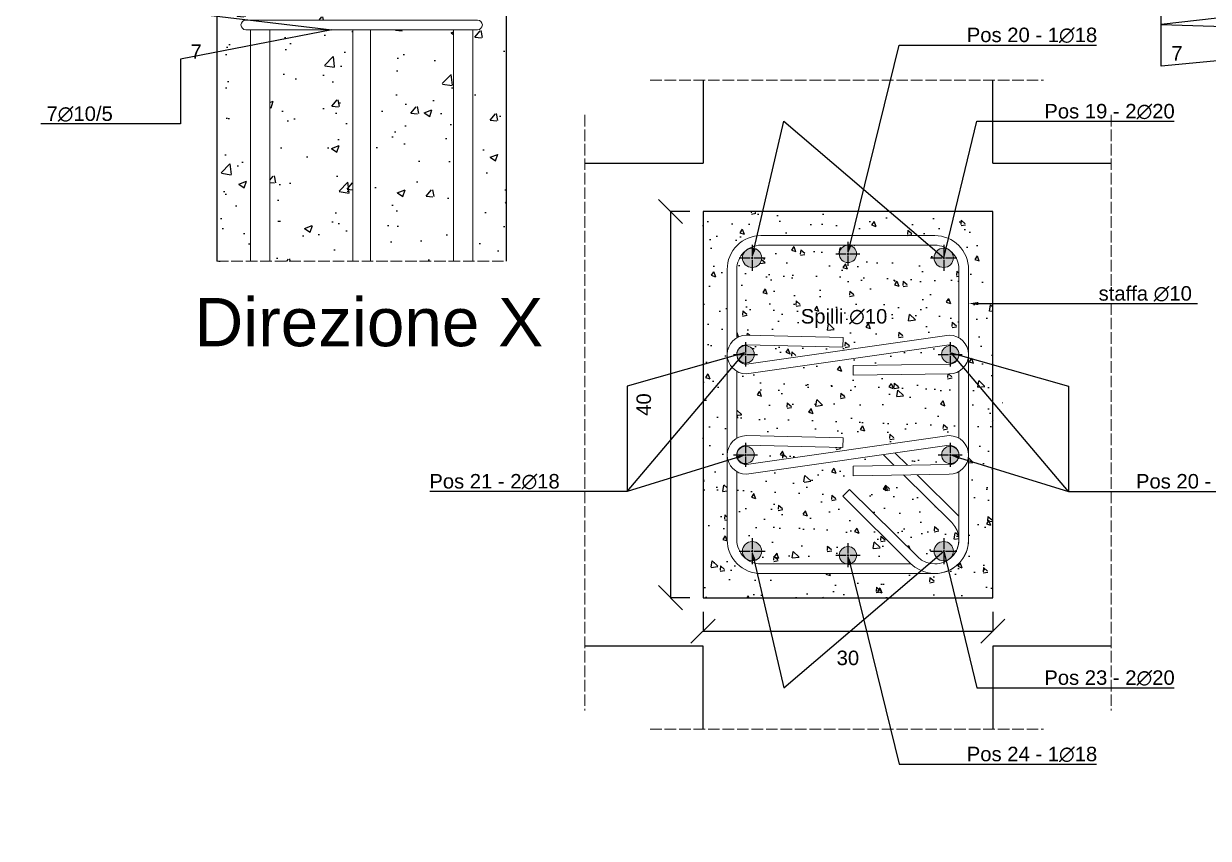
# Model space of a CAD drawing. Header units: millimetres. Extents: x -455371 to 117772, y -78417 to 116564.
# Drawn here: x -326910 to -325683, y 115110 to 115953 of the extents above; entities that cross this region are included whole.
import ezdxf
from ezdxf import colors
from ezdxf.entities.mleader import LeaderData, LeaderLine
from ezdxf.math import Vec2, Vec3

# ---------------------------------------------------------------- set-up
doc = ezdxf.new("R2010")
doc.units = ezdxf.units.MM
doc.linetypes.add('ACAD_ISO02W100', pattern=[15, 12, -3])
doc.linetypes.add('CENTER2', pattern=[28.575, 19.05, -3.175, 3.175, -3.175])
doc.layers.get('0').update_dxf_attribs({"color": 255})
for name, color, linetype, lineweight in [('armature', 5, 'Continuous', 18), ('Cls', 7, 'Continuous', 25), ('quote', 5, 'Continuous', 15), ('RETINO ARMATURE', 253, 'Continuous', 15), ('Scritte', 7, 'Continuous', 15), ('staffe', 10, 'Continuous', 15), ('tratteggio 1 a 50', 230, 'ACAD_ISO02W100', 15)]:
    doc.layers.add(name, color=color, linetype=linetype, lineweight=lineweight)
doc.layers.add('RETINI', color=253, linetype='Continuous')
doc.styles.get("Standard").update_dxf_attribs({"font": 'arial.ttf'})
doc.dimstyles.new('scala 1 a 10', dxfattribs={"dimtxt": 15, "dimasz": 25, "dimexe": 0.183, "dimexo": 0.1, "dimgap": 20, "dimtad": 2, "dimdec": 0, "dimlfac": 0.1, "dimzin": 0, "dimdsep": 46, "dimtxsty": 'Standard', "dimblk": 'OBLIQUE', "dimcen": -25, "dimadec": 0, "dimazin": 0, "dimtfac": 1, "dimtdec": 0, "dimtofl": 0, "dimtmove": 0, "dimatfit": 3, "dimfxl": 20, "dimfxlon": 1, "dimtolj": 1, "dimtzin": 0, "dimarcsym": 0})
pattern_1 = [(320, (-391282.172, -225498.62), (-4.622335, -52.833554), [5.5245, -60.7695]), (265, (-391282.17, -225498.62), (55.406485, 10.220592), [4.4196, -48.615769]), (10.451445, (-391282.56, -225503.02), (50.784148, -42.612962), [4.6951026, -51.646171]), (316.1842, (-391267.44, -225498.62), (-12.192275, -78.612922), [8.28675, -91.15425]), (6.635558, (-391268.46, -225505.17), (71.753576, -68.847199), [7.042657, -77.469326]), (261.18415, (-391267.44, -225498.62), (71.753576, -68.847199), [6.62939, -72.923322]), (291, (-391271.123, -225505.986), (-29.6569075, -43.9681735), [5.5245, -60.7695]), (236, (-391271.123, -225505.986), (53.41451, -17.922588), [4.4196, -48.6156]), (341.451445, (-391273.595, -225509.65), (23.757603, -61.8907616), [4.6951026, -51.646082]), (307.5, (-391282.172, -225498.62), (24.5209613, -0.8956949), [0, -48.02632, 0, -49.3522, 0, -48.79975]), (277.5, (-391282.172, -225498.62), (29.0523667, -19.3777021), [0, -28.13812, 0, -46.92142, 0, -18.59915]), (237.5, (-391282.172, -225482.194), (-1.6613358, -39.3212726), [0, -18.415, 0, -57.4548, 0, -76.2381]), (227.5, (-391282.172, -225474.828), (7.3736824, -42.9574626), [0, -23.9395, 0, -38.15588, 0, -54.1401])]

# ---------------------------------------------------------------- blocks, each defined once
blk = doc.blocks.new('*U1375')
at = {"layer": 'staffe'}
blk.add_lwpolyline([(-120, 5), (120, 5, -1), (120, -5), (-120, -5, -1)], format="xyb", close=True, dxfattribs=at)
blk = doc.blocks.new('*U1376')
at = {"layer": 'armature', "color": 0, "linetype": 'ByBlock', "lineweight": -2, "transparency": 16777216}
for p in [(0, 300), (0, 250), (0, 200), (0, 150), (0, 100), (0, 50), (0, 0)]:
    blk.add_blockref('*U1375', p, dxfattribs=at)
blk = doc.blocks.new('*U1379')
at = {"layer": 'Cls', "color": 0, "linetype": 'CENTER2', "transparency": 16777216}
for p, q in [((0, 2), (0, 13.5)), ((-13.5, 0), (-2, 0)), ((2, 0), (13.5, 0)), ((0, -13.5), (0, -2))]:
    blk.add_line(p, q, dxfattribs=at)
at = {"layer": 'Cls', "color": 0, "linetype": 'Continuous', "transparency": 16777216}
for p, q in [((-1, 0), (1, 0)), ((0, -1), (0, 1))]:
    blk.add_line(p, q, dxfattribs=at)
blk = doc.blocks.new('*U1380')
at = {"layer": 'Cls', "color": 0, "linetype": 'CENTER2', "transparency": 16777216}
for p, q in [((0, 1.8), (0, 12.5)), ((-12.5, 0), (-1.8, 0)), ((1.8, 0), (12.5, 0)), ((0, -12.5), (0, -1.8))]:
    blk.add_line(p, q, dxfattribs=at)
at = {"layer": 'Cls', "color": 0, "linetype": 'Continuous', "transparency": 16777216}
for p, q in [((-0.9, 0), (0.9, 0)), ((0, -0.9), (0, 0.9))]:
    blk.add_line(p, q, dxfattribs=at)
blk = doc.blocks.new('*U1411')
at = {"layer": 'Cls', "color": 0, "linetype": 'CENTER2', "transparency": 16777216}
for p, q in [((0, 2), (0, 13.5)), ((-13.5, 0), (-2, 0)), ((2, 0), (13.5, 0)), ((0, -13.5), (0, -2))]:
    blk.add_line(p, q, dxfattribs=at)
at = {"layer": 'Cls', "color": 0, "linetype": 'Continuous', "transparency": 16777216}
for p, q in [((-1, 0), (1, 0)), ((0, -1), (0, 1))]:
    blk.add_line(p, q, dxfattribs=at)
blk = doc.blocks.new('*U1412')
at = {"layer": 'Cls', "color": 0, "linetype": 'CENTER2', "transparency": 16777216}
for p, q in [((0, 1.8), (0, 12.5)), ((-12.5, 0), (-1.8, 0)), ((1.8, 0), (12.5, 0)), ((0, -12.5), (0, -1.8))]:
    blk.add_line(p, q, dxfattribs=at)
at = {"layer": 'Cls', "color": 0, "linetype": 'Continuous', "transparency": 16777216}
for p, q in [((-0.9, 0), (0.9, 0)), ((0, -0.9), (0, 0.9))]:
    blk.add_line(p, q, dxfattribs=at)
blk = doc.blocks.new('*U1413')
at = {"layer": 'Cls', "color": 0, "linetype": 'CENTER2', "transparency": 16777216}
for p, q in [((0, 1.8), (0, 12.5)), ((-12.5, 0), (-1.8, 0)), ((1.8, 0), (12.5, 0)), ((0, -12.5), (0, -1.8))]:
    blk.add_line(p, q, dxfattribs=at)
at = {"layer": 'Cls', "color": 0, "linetype": 'Continuous', "transparency": 16777216}
for p, q in [((-0.9, 0), (0.9, 0)), ((0, -0.9), (0, 0.9))]:
    blk.add_line(p, q, dxfattribs=at)
blk = doc.blocks.new('*U1414')
at = {"layer": 'Cls', "color": 0, "linetype": 'CENTER2', "transparency": 16777216}
for p, q in [((0, 2), (0, 13.5)), ((-13.5, 0), (-2, 0)), ((2, 0), (13.5, 0)), ((0, -13.5), (0, -2))]:
    blk.add_line(p, q, dxfattribs=at)
at = {"layer": 'Cls', "color": 0, "linetype": 'Continuous', "transparency": 16777216}
for p, q in [((-1, 0), (1, 0)), ((0, -1), (0, 1))]:
    blk.add_line(p, q, dxfattribs=at)
blk = doc.blocks.new('*U1415')
at = {"layer": 'Cls', "color": 0, "linetype": 'CENTER2', "transparency": 16777216}
for p, q in [((0, 1.8), (0, 12.5)), ((-12.5, 0), (-1.8, 0)), ((1.8, 0), (12.5, 0)), ((0, -12.5), (0, -1.8))]:
    blk.add_line(p, q, dxfattribs=at)
at = {"layer": 'Cls', "color": 0, "linetype": 'Continuous', "transparency": 16777216}
for p, q in [((-0.9, 0), (0.9, 0)), ((0, -0.9), (0, 0.9))]:
    blk.add_line(p, q, dxfattribs=at)
blk = doc.blocks.new('*U1416')
at = {"layer": 'Cls', "color": 0, "linetype": 'CENTER2', "transparency": 16777216}
for p, q in [((0, 2), (0, 13.5)), ((-13.5, 0), (-2, 0)), ((2, 0), (13.5, 0)), ((0, -13.5), (0, -2))]:
    blk.add_line(p, q, dxfattribs=at)
at = {"layer": 'Cls', "color": 0, "linetype": 'Continuous', "transparency": 16777216}
for p, q in [((-1, 0), (1, 0)), ((0, -1), (0, 1))]:
    blk.add_line(p, q, dxfattribs=at)
blk = doc.blocks.new('*U1417')
at = {"layer": 'Cls', "color": 0, "linetype": 'CENTER2', "transparency": 16777216}
for p, q in [((0, 1.8), (0, 12.5)), ((-12.5, 0), (-1.8, 0)), ((1.8, 0), (12.5, 0)), ((0, -12.5), (0, -1.8))]:
    blk.add_line(p, q, dxfattribs=at)
at = {"layer": 'Cls', "color": 0, "linetype": 'Continuous', "transparency": 16777216}
for p, q in [((-0.9, 0), (0.9, 0)), ((0, -0.9), (0, 0.9))]:
    blk.add_line(p, q, dxfattribs=at)
blk = doc.blocks.new('*U1418')
at = {"layer": 'Cls', "color": 0, "linetype": 'CENTER2', "transparency": 16777216}
for p, q in [((0, 1.8), (0, 12.5)), ((-12.5, 0), (-1.8, 0)), ((1.8, 0), (12.5, 0)), ((0, -12.5), (0, -1.8))]:
    blk.add_line(p, q, dxfattribs=at)
at = {"layer": 'Cls', "color": 0, "linetype": 'Continuous', "transparency": 16777216}
for p, q in [((-0.9, 0), (0.9, 0)), ((0, -0.9), (0, 0.9))]:
    blk.add_line(p, q, dxfattribs=at)
blk = doc.blocks.new('_Oblique')
at = {"color": 0, "linetype": 'ByBlock', "lineweight": -2}
blk.add_line((-0.5, -0.5), (0.5, 0.5), dxfattribs=at)
blk = doc.blocks.new('*D2424')
at = {"layer": 'Defpoints', "color": 0, "transparency": 16777216}
for p in [(-326206.6, 115759.1), (-326240.3, 115359.1), (-326206.6, 115359.1)]:
    blk.add_point(p, dxfattribs=at)
at = {"layer": 'quote', "color": 0, "lineweight": -2, "transparency": 16777216}
for p, q in [((-326220.3, 115759.1), (-326240.4, 115759.1)), ((-326240.3, 115759.1), (-326240.3, 115359.1)), ((-326220.3, 115359.1), (-326240.4, 115359.1))]:
    blk.add_line(p, q, dxfattribs=at)
at = {"layer": 'quote', "color": 0, "lineweight": -2, "transparency": 16777216, "xscale": 25, "yscale": 25, "zscale": 25}
for p, rotation in [((-326240.3, 115759.1), 90), ((-326240.3, 115359.1), 270)]:
    blk.add_blockref('_Oblique', p, dxfattribs=dict(at, rotation=rotation))
at = {"layer": 'quote', "color": 0, "transparency": 16777216, "insert": (-326267.9, 115559.1), "char_height": 15, "attachment_point": 5, "rotation": 90}
blk.add_mtext('\\A1;40', dxfattribs=at)
blk = doc.blocks.new('*D2425')
at = {"layer": 'Defpoints', "color": 0, "transparency": 16777216}
for p in [(-326206.6, 115359.1), (-325906.6, 115359.1), (-325906.6, 115324.4)]:
    blk.add_point(p, dxfattribs=at)
at = {"layer": 'quote', "color": 0, "lineweight": -2, "transparency": 16777216}
for p, q in [((-326206.6, 115344.4), (-326206.6, 115324.2)), ((-325906.6, 115344.4), (-325906.6, 115324.2)), ((-326206.6, 115324.4), (-325906.6, 115324.4))]:
    blk.add_line(p, q, dxfattribs=at)
at = {"layer": 'quote', "color": 0, "lineweight": -2, "transparency": 16777216, "xscale": 25, "yscale": 25, "zscale": 25, "rotation": 180}
blk.add_blockref('_Oblique', (-326206.6, 115324.4), dxfattribs=at)
at = {"layer": 'quote', "color": 0, "lineweight": -2, "transparency": 16777216, "xscale": 25, "yscale": 25, "zscale": 25}
blk.add_blockref('_Oblique', (-325906.6, 115324.4), dxfattribs=at)
at = {"layer": 'quote', "color": 0, "transparency": 16777216, "insert": (-326056.6, 115296.7), "char_height": 15, "attachment_point": 5}
blk.add_mtext('\\A1;30', dxfattribs=at)

msp = doc.modelspace()

# ---------------------------------------------------------------- hatches: boundary and pattern name
at = {"layer": 'RETINI'}
h = msp.add_hatch(dxfattribs=at)
h.set_pattern_fill('AR-CONC', color=256, scale=0.45)
edge = h.paths.add_edge_path()
edge.add_line((-326445.1, 115707.6), (-326410.1, 115707.6))
edge.add_line((-326410.1, 115707.6), (-326410.1, 116132.6))
edge.add_line((-326410.1, 116132.6), (-326210.1, 116132.6))
edge.add_line((-326210.1, 116132.6), (-326210.1, 116165.6))
edge.add_line((-326210.1, 116165.6), (-326256.5, 116165.6))
edge.add_line((-326256.5, 116165.6), (-326256.5, 116161.6))
edge.add_arc((-326260.5, 116161.6), 4, -179.9782, 0.0218, ccw=False)
edge.add_line((-326264.5, 116161.5), (-326264.5, 116165.6))
edge.add_line((-326264.5, 116165.6), (-326356.5, 116165.6))
edge.add_line((-326356.5, 116165.6), (-326356.5, 116161.6))
edge.add_arc((-326360.5, 116161.6), 4, -179.9782, 0.0218, ccw=False)
edge.add_line((-326364.5, 116161.5), (-326364.5, 116165.6))
edge.add_line((-326364.5, 116165.6), (-326445.1, 116165.6))
edge.add_line((-326445.1, 116165.6), (-326445.1, 116157.2))
edge.add_line((-326445.1, 116157.2), (-326440.1, 116157.2))
edge.add_arc((-326440.1, 116152.2), 5, -90, 90, ccw=False)
edge.add_line((-326440.1, 116147.2), (-326445.1, 116147.2))
edge.add_line((-326445.1, 116147.2), (-326445.1, 116107.2))
edge.add_line((-326445.1, 116107.2), (-326440.1, 116107.2))
edge.add_arc((-326440.1, 116102.2), 5, -90, 90, ccw=False)
edge.add_line((-326440.1, 116097.2), (-326445.1, 116097.2))
edge.add_line((-326445.1, 116097.2), (-326445.1, 116057.2))
edge.add_line((-326445.1, 116057.2), (-326440.1, 116057.2))
edge.add_arc((-326440.1, 116052.2), 5, -90, 90, ccw=False)
edge.add_line((-326440.1, 116047.2), (-326445.1, 116047.2))
edge.add_line((-326445.1, 116047.2), (-326445.1, 116007.2))
edge.add_line((-326445.1, 116007.2), (-326440.1, 116007.2))
edge.add_arc((-326440.1, 116002.2), 5, -90, 90, ccw=False)
edge.add_line((-326440.1, 115997.2), (-326445.1, 115997.2))
edge.add_line((-326445.1, 115997.2), (-326445.1, 115957.2))
edge.add_line((-326445.1, 115957.2), (-326440.1, 115957.2))
edge.add_arc((-326440.1, 115952.2), 5, -90, 90, ccw=False)
edge.add_line((-326440.1, 115947.2), (-326445.1, 115947.2))
edge.add_line((-326445.1, 115947.2), (-326445.1, 115807.6))
edge.add_line((-326445.1, 115807.6), (-326440.1, 115807.6))
edge.add_arc((-326440.1, 115802.6), 5, -90, 90, ccw=False)
edge.add_line((-326440.1, 115797.6), (-326445.1, 115797.6))
edge.add_line((-326445.1, 115797.6), (-326445.1, 115707.6))
edge = h.paths.add_edge_path()
edge.add_line((-326710.1, 115707.6), (-326675.1, 115707.6))
edge.add_line((-326675.1, 115707.6), (-326675.1, 115797.6))
edge.add_line((-326675.1, 115797.6), (-326680.1, 115797.6))
edge.add_arc((-326680.1, 115802.6), 5, 90, 270, ccw=False)
edge.add_line((-326680.1, 115807.6), (-326675.1, 115807.6))
edge.add_line((-326675.1, 115807.6), (-326675.1, 115947.2))
edge.add_line((-326675.1, 115947.2), (-326680.1, 115947.2))
edge.add_arc((-326680.1, 115952.2), 5, 90, 270, ccw=False)
edge.add_line((-326680.1, 115957.2), (-326675.1, 115957.2))
edge.add_line((-326675.1, 115957.2), (-326675.1, 115997.2))
edge.add_line((-326675.1, 115997.2), (-326680.1, 115997.2))
edge.add_arc((-326680.1, 116002.2), 5, 90, 270, ccw=False)
edge.add_line((-326680.1, 116007.2), (-326675.1, 116007.2))
edge.add_line((-326675.1, 116007.2), (-326675.1, 116047.2))
edge.add_line((-326675.1, 116047.2), (-326680.1, 116047.2))
edge.add_arc((-326680.1, 116052.2), 5, 90, 270, ccw=False)
edge.add_line((-326680.1, 116057.2), (-326675.1, 116057.2))
edge.add_line((-326675.1, 116057.2), (-326675.1, 116097.2))
edge.add_line((-326675.1, 116097.2), (-326680.1, 116097.2))
edge.add_arc((-326680.1, 116102.2), 5, 90, 270, ccw=False)
edge.add_line((-326680.1, 116107.2), (-326675.1, 116107.2))
edge.add_line((-326675.1, 116107.2), (-326675.1, 116147.2))
edge.add_line((-326675.1, 116147.2), (-326680.1, 116147.2))
edge.add_arc((-326680.1, 116152.2), 5, 90, 270, ccw=False)
edge.add_line((-326680.1, 116157.2), (-326675.1, 116157.2))
edge.add_line((-326675.1, 116157.2), (-326675.1, 116165.6))
edge.add_line((-326675.1, 116165.6), (-326755.7, 116165.6))
edge.add_line((-326755.7, 116165.6), (-326755.7, 116161.6))
edge.add_arc((-326759.7, 116161.6), 4, -179.9782, 0.0218, ccw=False)
edge.add_line((-326763.7, 116161.5), (-326763.7, 116165.6))
edge.add_line((-326763.7, 116165.6), (-326855.7, 116165.6))
edge.add_line((-326855.7, 116165.6), (-326855.7, 116161.6))
edge.add_arc((-326859.7, 116161.6), 4, -179.9782, 0.0218, ccw=False)
edge.add_line((-326863.7, 116161.5), (-326863.7, 116165.6))
edge.add_line((-326863.7, 116165.6), (-326910.1, 116165.6))
edge.add_line((-326910.1, 116165.6), (-326910.1, 116132.6))
edge.add_line((-326910.1, 116132.6), (-326710.1, 116132.6))
edge.add_line((-326710.1, 116132.6), (-326710.1, 115707.6))
h = msp.add_hatch(dxfattribs=at)
h.set_pattern_fill('AR-CONC', color=256, scale=0.45)
h.paths.add_polyline_path([(-326465.1, 115797.6), (-326551.1, 115797.6), (-326551.1, 115707.6), (-326465.1, 115707.6)])
h.paths.add_polyline_path([(-326569.1, 115797.6), (-326655.1, 115797.6), (-326655.1, 115707.6), (-326569.1, 115707.6)])
h.paths.add_polyline_path([(-326569.1, 115947.2), (-326655.1, 115947.2), (-326655.1, 115807.6), (-326569.1, 115807.6)])
h.paths.add_polyline_path([(-326465.1, 115947.2), (-326551.1, 115947.2), (-326551.1, 115807.6), (-326465.1, 115807.6)])
h.paths.add_polyline_path([(-326465.1, 115997.2), (-326551.1, 115997.2), (-326551.1, 115957.2), (-326465.1, 115957.2)])
h.paths.add_polyline_path([(-326569.1, 115997.2), (-326655.1, 115997.2), (-326655.1, 115957.2), (-326569.1, 115957.2)])
h.paths.add_polyline_path([(-326569.1, 116047.2), (-326655.1, 116047.2), (-326655.1, 116007.2), (-326569.1, 116007.2)])
h.paths.add_polyline_path([(-326465.1, 116047.2), (-326551.1, 116047.2), (-326551.1, 116007.2), (-326465.1, 116007.2)])
h.paths.add_polyline_path([(-326465.1, 116097.2), (-326551.1, 116097.2), (-326551.1, 116057.2), (-326465.1, 116057.2)])
h = msp.add_hatch(dxfattribs=at)
h.set_pattern_fill('AR-CONC', color=256, scale=0.29, angle=-90)
h.set_pattern_definition(pattern_1)
h.paths.add_polyline_path([(-325906.6, 115359.1), (-325906.6, 115459.1), (-325906.6, 115759.1), (-326206.6, 115759.1), (-326206.6, 115359.1)])
h.paths.add_polyline_path([(-325931.6, 115699.1), (-325931.6, 115611.3, -0.010887), (-325931.6, 115610.4), (-325931.6, 115507.3, -0.010887), (-325931.6, 115506.4), (-325931.6, 115419.1, -0.414214), (-325966.6, 115384.1), (-326146.6, 115384.1, -0.414214), (-326181.6, 115419.1), (-326181.6, 115699.1, -0.414214), (-326146.6, 115734.1), (-325966.6, 115734.1, -0.414214)], flags=16)
h.paths.add_polyline_path([(-325941.6, 115699.1), (-325941.6, 115419.1, -0.222674), (-325950.6, 115399.9, -0.188846), (-325957.4, 115397.3, -1), (-325957.4, 115417.3, -0.682303), (-325950.6, 115399.9, 0.437232), (-325948.7, 115436.6), (-326019.8, 115506.8), (-326012.7, 115514), (-325941.6, 115443.6), (-325941.6, 115507.1, -0.414214), (-325950.6, 115498.1, -1), (-325950.6, 115516.1, -0.414214), (-325941.6, 115507.1), (-325941.6, 115611.1, -0.414214), (-325950.6, 115602.1, -1), (-325950.6, 115620.1, -0.414214), (-325941.6, 115611.1), (-325941.6, 115699.1, 0.222674), (-325950.6, 115718.3, -0.682303), (-325957.4, 115701, -1), (-325957.4, 115721, -0.144169), (-325952, 115719.4, 0.157515), (-325966.6, 115724.1), (-326056.6, 115724.1, -1), (-326056.6, 115706.1, -1), (-326056.6, 115724.1), (-326146.6, 115724.1, 0.157515), (-326161.3, 115719.4, -0.144169), (-326155.8, 115721, -1), (-326155.8, 115701, -0.682303), (-326162.6, 115718.3, 0.222674), (-326171.6, 115699.1), (-326171.6, 115611.1, -0.414214), (-326162.6, 115620.1, -1), (-326162.6, 115602.1, -0.414214), (-326171.6, 115611.1), (-326171.6, 115507.1, -0.414214), (-326162.6, 115516.1, -1), (-326162.6, 115498.1, -0.414214), (-326171.6, 115507.1), (-326171.6, 115419.1, 0.222674), (-326162.6, 115399.9, -0.682303), (-326155.8, 115417.3, -1), (-326155.8, 115397.3, -0.144169), (-326161.3, 115398.9, 0.157515), (-326146.6, 115394.1), (-326056.3, 115394.1, -1.008432), (-326056.5, 115412.1, -0.991639), (-326056.3, 115394.1), (-326146.6, 115394.1, -0.157515), (-326161.3, 115398.9, -0.043493), (-326162.6, 115399.9, -0.222674), (-326171.6, 115419.1), (-326171.6, 115699.1, -0.222674), (-326162.6, 115718.3, -0.043493), (-326161.3, 115719.4, -0.157515), (-326146.6, 115724.1), (-325966.6, 115724.1, -0.157515), (-325952, 115719.4, -0.043493), (-325950.6, 115718.3, -0.222674)], flags=0)
h = msp.add_hatch(dxfattribs=at)
h.set_pattern_fill('AR-CONC', color=256, scale=0.29, angle=-90)
h.set_pattern_definition(pattern_1)
h.paths.add_polyline_path([(-325951.6, 115630.9, -0.131583), (-325941.6, 115628.2), (-325941.6, 115699.1, 0.222674), (-325950.6, 115718.3, -0.682303), (-325957.4, 115701, -1), (-325957.4, 115721, -0.144169), (-325952, 115719.4, 0.157515), (-325966.6, 115724.1), (-326056.6, 115724.1, -1), (-326056.6, 115706.1, -1), (-326056.6, 115724.1), (-326146.6, 115724.1, 0.157515), (-326161.3, 115719.4, -0.144169), (-326155.8, 115721, -1), (-326155.8, 115701, -0.682303), (-326162.6, 115718.3, 0.222674), (-326171.6, 115699.1), (-326171.6, 115628.2, -0.131722), (-326161.6, 115630.9), (-326061.5, 115628.6), (-326061.7, 115618.6), (-326161.7, 115620.9, 0.263025), (-326170.2, 115616, -0.255661), (-326162.6, 115620.1, -0.931454), (-326161.4, 115602.2)])
h.paths.add_polyline_path([(-325951.6, 115526.9, -0.131583), (-325941.6, 115524.2), (-325941.6, 115593.5, -0.124377), (-325951.1, 115590.9), (-326051.1, 115589.4), (-326051.2, 115599.4), (-325951.2, 115600.9, 0.411576), (-325941.6, 115611.2, -0.41535), (-325950.6, 115602.1, -0.931454), (-325951.9, 115620), (-326161.6, 115590.9, -0.131722), (-326171.6, 115593.5), (-326171.6, 115524.2, -0.131722), (-326161.6, 115526.9), (-326061.5, 115524.6), (-326061.7, 115514.6), (-326161.7, 115516.9, 0.263025), (-326170.2, 115512, -0.255661), (-326162.6, 115516.1, -0.931454), (-326161.4, 115498.2)])
h.paths.add_polyline_path([(-326056.3, 115394.1, -1.008432), (-326056.5, 115412.1, -0.991639), (-326056.3, 115394.1), (-325991.1, 115394.1), (-326062, 115464.2), (-326054.9, 115471.3), (-325984.2, 115401.4, 0.366439), (-325952, 115398.9, -0.144169), (-325957.4, 115397.3, -1), (-325957.4, 115417.3, -0.682303), (-325950.6, 115399.9, 0.448237), (-325949.4, 115437.2), (-325998.9, 115486.2), (-326051.1, 115485.4), (-326051.2, 115495.4), (-326008.8, 115496), (-326020, 115507.1), (-326161.6, 115486.9, -0.131722), (-326171.6, 115489.5), (-326171.6, 115419.1, 0.222674), (-326162.6, 115399.9, -0.682303), (-326155.8, 115417.3, -1), (-326155.8, 115397.3, -0.144169), (-326161.3, 115398.9, 0.157515), (-326146.6, 115394.1)])
h.paths.add_polyline_path([(-325951.2, 115496.9, 0.393453), (-325941.6, 115506.5), (-325941.6, 115507.1, -0.414214), (-325950.6, 115498.1, -1), (-325950.6, 115516.1, -0.263375), (-325942.9, 115511.8, 0.270702), (-325951.6, 115516.9), (-326007.6, 115508.9), (-325994.8, 115496.2)])
at = {"layer": 'RETINO ARMATURE'}
h = msp.add_hatch(color=256, dxfattribs=at)
h.dxf.hatch_style = 1
h.paths.add_polyline_path([(-326155.8, 115721, 0.144169), (-326161.3, 115719.4, 0.01737), (-326162.6, 115718.3, 0.682303), (-326155.8, 115701, 1)])
h = msp.add_hatch(color=256, dxfattribs=at)
h.dxf.hatch_style = 1
h.paths.add_polyline_path([(-326065.6, 115715.1, 1), (-326047.6, 115715.1, 1)])
h = msp.add_hatch(color=256, dxfattribs=at)
h.dxf.hatch_style = 1
h.paths.add_polyline_path([(-325957.4, 115701, 0.682303), (-325950.6, 115718.3, 0.01737), (-325952, 115719.4, 0.144169), (-325957.4, 115721, 1)])
h = msp.add_hatch(color=256, dxfattribs=at)
h.dxf.hatch_style = 1
h.paths.add_polyline_path([(-326162.6, 115620, 0.255661), (-326170.2, 115615.9, 0.135902), (-326171.6, 115610.7, 0.40471), (-326162.6, 115602, 1)])
h = msp.add_hatch(color=256, dxfattribs=at)
h.dxf.hatch_style = 1
h.paths.add_polyline_path([(-325950.6, 115602, 0.41535), (-325941.6, 115611.1, 0.121079), (-325942.9, 115615.7, 0.263375), (-325950.6, 115620, 1)])
h = msp.add_hatch(color=256, dxfattribs=at)
h.dxf.hatch_style = 1
h.paths.add_polyline_path([(-326162.6, 115516, 0.255661), (-326170.2, 115511.9, 0.135902), (-326171.6, 115506.7, 0.40471), (-326162.6, 115498, 1)])
h = msp.add_hatch(color=256, dxfattribs=at)
h.dxf.hatch_style = 1
h.paths.add_polyline_path([(-325941.6, 115507.1, 0.121079), (-325942.9, 115511.7, 0.263375), (-325950.6, 115516, 1), (-325950.6, 115498, 0.41535)])
h = msp.add_hatch(color=256, dxfattribs=at)
h.dxf.hatch_style = 1
h.paths.add_polyline_path([(-326155.8, 115417.3, 0.682303), (-326162.6, 115399.9, 0.01737), (-326161.3, 115398.9, 0.144169), (-326155.8, 115397.3, 1)])
h = msp.add_hatch(color=256, dxfattribs=at)
h.dxf.hatch_style = 1
h.paths.add_polyline_path([(-326056.6, 115394.1), (-326056.3, 115394.1, 0.991639), (-326056.5, 115412.1, 0.991639)])
h = msp.add_hatch(color=256, dxfattribs=at)
h.dxf.hatch_style = 1
h.paths.add_polyline_path([(-325952, 115398.9, 0.01737), (-325950.6, 115399.9, 0.682303), (-325957.4, 115417.3, 1), (-325957.4, 115397.3, 0.144169)])

# ---------------------------------------------------------------- linework, layer by layer
at = {"layer": 'armature'}
for points in [[(-326675.1, 115947.2), (-326675.1, 115707.6)], [(-326655.1, 115707.6), (-326655.1, 115947.2)], [(-326569.1, 115707.6), (-326569.1, 115947.2)], [(-326551.1, 115947.2), (-326551.1, 115707.6)], [(-326465.1, 115707.6), (-326465.1, 115947.2)], [(-326445.1, 115947.2), (-326445.1, 115707.6)], [(-326675.1, 115797.6), (-326675.1, 115707.6)], [(-326655.1, 115707.6), (-326655.1, 115797.6)], [(-326569.1, 115707.6), (-326569.1, 115797.6)], [(-326551.1, 115797.6), (-326551.1, 115707.6)], [(-326465.1, 115707.6), (-326465.1, 115797.6)], [(-326445.1, 115797.6), (-326445.1, 115707.6)]]:
    msp.add_lwpolyline(points, dxfattribs=at)
for centre, radius in [((-326155.8, 115711), 10), ((-326056.6, 115715.1), 9), ((-325957.4, 115711), 10), ((-326162.6, 115611.1), 9), ((-325950.6, 115611.1), 9), ((-326162.6, 115507), 9), ((-325950.6, 115507), 9), ((-326155.8, 115407.3), 10), ((-326056.5, 115403.1), 9), ((-325957.4, 115407.3), 10)]:
    msp.add_circle(centre, radius, dxfattribs=at)
at = {"layer": 'Cls'}
for points in [[(-326910.1, 116132.6), (-326710.1, 116132.6), (-326710.1, 115707.6)], [(-326410.1, 115707.6), (-326410.1, 116132.6)], [(-326206.6, 115895.1), (-326206.6, 115809.1)], [(-325906.6, 115809.1), (-325906.6, 115895.1)], [(-326329.1, 115809.1), (-326206.6, 115809.1)], [(-325906.6, 115809.1), (-325784.1, 115809.1)], [(-325906.6, 115759.1), (-326206.6, 115759.1), (-326206.6, 115359.1), (-325906.6, 115359.1), (-325906.6, 115759.1), (-326056.6, 115759.1)], [(-326206.6, 115309.1), (-326329.1, 115309.1)], [(-326206.6, 115223.1), (-326206.6, 115309.1)], [(-325906.6, 115309.1), (-325906.6, 115223.1)], [(-325784.1, 115309.1), (-325906.6, 115309.1)]]:
    msp.add_lwpolyline(points, dxfattribs=at)
at = {"layer": 'staffe'}
for points in [[(-325931.6, 115419.1), (-325931.6, 115699.1, 0.414214), (-325966.6, 115734.1), (-326146.6, 115734.1, 0.414214), (-326181.6, 115699.1), (-326181.6, 115419.1, 0.414214), (-326146.6, 115384.1), (-325966.6, 115384.1, 0.414214)], [(-326161.7, 115620.9), (-326061.7, 115618.6), (-326061.5, 115628.6), (-326161.6, 115630.9, 0.666247), (-326161.6, 115630.9, 1), (-326161.6, 115590.9), (-325951.6, 115620.9, -0.980013), (-325951.2, 115600.9), (-326051.2, 115599.4), (-326051.1, 115589.4), (-325951.6, 115590.9, 0.666247), (-325951.6, 115590.9, 1), (-325951.6, 115630.9), (-326161.6, 115600.9, -0.998301)], [(-326161.7, 115516.9), (-326061.7, 115514.6), (-326061.5, 115524.6), (-326161.6, 115526.9, 0.666247), (-326161.6, 115526.9, 1), (-326161.6, 115486.9), (-325951.6, 115516.9, -0.980013), (-325951.2, 115496.9), (-326051.2, 115495.4), (-326051.1, 115485.4), (-325951.6, 115486.9, 0.666247), (-325951.6, 115486.9, 1), (-325951.6, 115526.9), (-326161.6, 115496.9, -0.998301)]]:
    msp.add_lwpolyline(points, format="xyb", close=True, dxfattribs=at)
for points in [[(-325941.6, 115628.2), (-325941.6, 115699.1, 0.414214), (-325966.6, 115724.1), (-326146.6, 115724.1, 0.414214), (-326171.6, 115699.1), (-326171.6, 115628.2)], [(-326171.6, 115489.5), (-326171.6, 115419.1, 0.414214), (-326146.6, 115394.1), (-325991.1, 115394.1)], [(-325984.8, 115486.4), (-325941.6, 115443.6, 0.003888), (-325942, 115444)], [(-325966.6, 115394.1, 0.414214), (-325941.6, 115419.1), (-325941.6, 115489.5)], [(-325983.8, 115401), (-326054.9, 115471.3), (-326062, 115464.2), (-325991.3, 115394.3, 0.666247), (-325931.6, 115419.1, 0.666247)]]:
    msp.add_lwpolyline(points, format="xyb", dxfattribs=at)
for points in [[(-326171.6, 115593.5), (-326171.6, 115524.2)], [(-325941.6, 115524.2), (-325941.6, 115593.5)], [(-325896.5, 115560.7), (-325896.5, 115561.3)], [(-326008.8, 115496), (-326019.8, 115506.9), (-326019.4, 115507.2)], [(-326007.6, 115508.9), (-325994.8, 115496.2)], [(-325941.6, 115506.4), (-325941.6, 115507.1)], [(-325949.1, 115436.9), (-325998.9, 115486.2)]]:
    msp.add_lwpolyline(points, dxfattribs=at)
msp.add_arc((-325966.6, 115419.1), 25, 225.3064, 45.3064, dxfattribs=at)
at = {"layer": 'tratteggio 1 a 50'}
for points in [[(-326261.4, 115895.1), (-325854, 115895.1)], [(-326329.1, 115859), (-326329.1, 115242.2)], [(-325784.1, 115859), (-325784.1, 115242.2)], [(-326710.1, 115707.6), (-326410.1, 115707.6)], [(-326261.4, 115223.1), (-325854, 115223.1)]]:
    msp.add_lwpolyline(points, dxfattribs=at)

# ---------------------------------------------------------------- block references
at = {"layer": 'armature'}
msp.add_blockref('*U1376', (-326560.1, 115952.2), dxfattribs=at)
at = {"layer": 'Cls', "linetype": 'CENTER2', "rotation": 270}
for name, p in [('*U1380', (-326056.6, 115715.1)), ('*U1411', (-326155.8, 115711)), ('*U1379', (-325957.4, 115711)), ('*U1412', (-326162.6, 115611.1)), ('*U1418', (-325950.6, 115611.1)), ('*U1413', (-326162.6, 115507)), ('*U1417', (-325950.6, 115507)), ('*U1414', (-326155.8, 115407.3)), ('*U1416', (-325957.4, 115407.3)), ('*U1415', (-326056.5, 115403.1))]:
    msp.add_blockref(name, p, dxfattribs=at)

# ---------------------------------------------------------------- texts
at = {"layer": 'quote', "insert": (-326105.4, 115658), "char_height": 15, "attachment_point": 1}
msp.add_mtext_dynamic_manual_height_columns('Spilli ∅10', width=172.003, gutter_width=12.5, heights=[34.7], dxfattribs=at)
at = {"layer": 'Scritte', "attachment_point": 1}
for s, width, heights, insert, char_height in [('7', 62.827, [0], (-326737.3, 115932.1), 15), ('7', 62.827, [0], (-325721.7, 115930.2), 15), ('Direzione X', 381.257, [89.6], (-326733.2, 115669.5), 50)]:
    msp.add_mtext_dynamic_manual_height_columns(s, width=width, gutter_width=12.5, heights=heights, dxfattribs=dict(at, insert=insert, char_height=char_height))

# ---------------------------------------------------------------- dimensions: what is measured, and where the dimension line sits
at = {"layer": 'quote'}
dim = msp.add_linear_dim(base=(-326240.3, 115359.1), p1=(-326206.6, 115759.1), p2=(-326206.6, 115359.1), angle=90, dimstyle='scala 1 a 10', dxfattribs=at)
dim.commit()
dim.dimension.update_dxf_attribs({"geometry": '*D2424', "text_midpoint": (-326267.9, 115559.1)})
dim = msp.add_linear_dim(base=(-325906.6, 115324.4), p1=(-326206.6, 115359.1), p2=(-325906.6, 115359.1), dimstyle='scala 1 a 10', dxfattribs=at)
dim.commit()
dim.dimension.update_dxf_attribs({"geometry": '*D2425', "text_midpoint": (-326056.6, 115296.7)})

# ---------------------------------------------------------------- leaders
ml = msp.add_multileader_mtext('Standard', dxfattribs=at)
ml.set_content('7∅10/5', color=256)
ml.set_leader_properties()
ml.build(insert=Vec2(0, 0))
ml.multileader.update_dxf_attribs({"text_left_attachment_type": 6, "text_right_attachment_type": 6, "dogleg_length": 20, "arrow_head_size": 10})
ctx = ml.context
ctx.base_point, ctx.char_height, ctx.arrow_head_size, ctx.landing_gap_size, ctx.plane_origin = Vec3(-325919, 116259.4), 15, 10, 50, Vec3(-325501.2, 116335.5)
ctx.left_attachment, ctx.right_attachment, ctx.text_align_type = 6, 6, 2
notes = []
notes.append((ctx, [(0, (1, 1, 0), (-325732.1, 116259.4), (-1, 0), 20, [(6, [(-325392.7, 116241.1), (-325732.1, 116206), (-325392.7, 116191.1), (-325732.1, 116157.1), (-325392.7, 116141.1), (-325732.1, 116103.7), (-325392.7, 116091.1), (-325732.1, 116051.1), (-325392.7, 116041.1), (-325732.1, 116003), (-325392.7, 115991.1), (-325732.1, 115952.7), (-325392.7, 115941.1), (-325732.1, 115909.5)], 0, [])])]))
ctx.mtext.insert, ctx.mtext.alignment, ctx.mtext.flow_direction = Vec3(-325802.1, 116277.4), 3, 5
ml = msp.add_multileader_mtext('Standard', dxfattribs=at)
ml.set_content('7∅10/5', color=256)
ml.set_leader_properties()
ml.build(insert=Vec2(0, 0))
ml.multileader.update_dxf_attribs({"text_left_attachment_type": 6, "text_right_attachment_type": 6, "dogleg_length": 20, "arrow_head_size": 10})
ctx = ml.context
ctx.base_point, ctx.char_height, ctx.arrow_head_size, ctx.landing_gap_size, ctx.plane_origin = Vec3(-326934.7, 115849.8), 15, 10, 50, Vec3(-326699.7, 116391.6)
ctx.left_attachment, ctx.right_attachment, ctx.text_align_type = 6, 6, 2
notes.append((ctx, [(0, (1, 1, 0), (-326747.8, 115849.8), (-1, 0), 20, [(7, [(-326591.1, 116247.2), (-326747.8, 116213.1), (-326591.1, 116197.2), (-326747.8, 116159.7), (-326591.1, 116147.2), (-326747.8, 116107.2), (-326591.1, 116097.2), (-326747.8, 116059), (-326591.1, 116047.2), (-326747.8, 116008.7), (-326591.1, 115997.2), (-326747.8, 115965.6), (-326591.1, 115947.2), (-326747.8, 115916.6)], 0, [])])]))
ctx.mtext.insert, ctx.mtext.alignment, ctx.mtext.flow_direction = Vec3(-326817.8, 115867.8), 3, 5
ml = msp.add_multileader_mtext('Standard', dxfattribs=at)
ml.set_content('Pos 20 - 1∅18', color=256)
ml.set_leader_properties()
ml.build(insert=Vec2(0, 0))
ml.multileader.update_dxf_attribs({"text_left_attachment_type": 6, "text_right_attachment_type": 6, "dogleg_length": 20, "arrow_head_size": 10})
ctx = ml.context
ctx.base_point, ctx.char_height, ctx.arrow_head_size, ctx.landing_gap_size, ctx.plane_origin = Vec3(-325983.5, 115931.4), 15, 10, 50, Vec3(-326260.5, 115708.3)
ctx.left_attachment, ctx.right_attachment = 6, 6
notes.append((ctx, [(0, (1, 1, 0), (-326003.5, 115931.4), (1, 0), 20, [(2, [(-326056.6, 115715.1), (-326003.5, 115931.4)], 0, [])])]))
ctx.mtext.insert, ctx.mtext.flow_direction = Vec3(-325933.5, 115949.4), 5
ml = msp.add_multileader_mtext('Standard', dxfattribs=at)
ml.set_content('Pos 19 - 2∅20', color=256)
ml.set_leader_properties()
ml.build(insert=Vec2(0, 0))
ml.multileader.update_dxf_attribs({"text_left_attachment_type": 6, "text_right_attachment_type": 6, "dogleg_length": 20, "arrow_head_size": 10})
ctx = ml.context
ctx.base_point, ctx.char_height, ctx.arrow_head_size, ctx.landing_gap_size, ctx.plane_origin = Vec3(-325903.2, 115852.4), 15, 10, 50, Vec3(-326255.7, 115704.2)
ctx.left_attachment, ctx.right_attachment = 6, 6
notes.append((ctx, [(0, (1, 1, 0), (-325923.2, 115852.4), (1, 0), 20, [(2, [(-326155.8, 115711), (-326123.1, 115852.4), (-325957.4, 115711), (-325923.2, 115852.4)], 0, [])])]))
ctx.mtext.insert, ctx.mtext.flow_direction = Vec3(-325853.2, 115870.4), 5
ml = msp.add_multileader_mtext('Standard', dxfattribs=at)
ml.set_content('staffa ∅10', color=256)
ml.set_leader_properties()
ml.build(insert=Vec2(0, 0))
ml.multileader.update_dxf_attribs({"text_left_attachment_type": 6, "text_right_attachment_type": 6, "dogleg_length": 20, "arrow_head_size": 10})
ctx = ml.context
ctx.base_point, ctx.char_height, ctx.arrow_head_size, ctx.landing_gap_size, ctx.plane_origin = Vec3(-325847, 115663.7), 15, 10, 50, Vec3(-326240.4, 115727.3)
ctx.left_attachment, ctx.right_attachment = 6, 6
notes.append((ctx, [(0, (1, 1, 0), (-325867, 115663.7), (1, 0), 20, [(1, [(-325931.6, 115663.7), (-325867, 115663.7)], 0, [])])]))
ctx.mtext.insert, ctx.mtext.flow_direction = Vec3(-325797, 115681.7), 5
ml = msp.add_multileader_mtext('Standard', dxfattribs=at)
ml.set_content('Pos 21 - 2∅18', color=256)
ml.set_leader_properties()
ml.build(insert=Vec2(0, 0))
ml.multileader.update_dxf_attribs({"text_left_attachment_type": 6, "text_right_attachment_type": 6, "dogleg_length": 20, "arrow_head_size": 10})
ctx = ml.context
ctx.base_point, ctx.char_height, ctx.arrow_head_size, ctx.landing_gap_size, ctx.plane_origin = Vec3(-326537.5, 115469.2), 15, 10, 50, Vec3(-326163.6, 115508.6)
ctx.left_attachment, ctx.right_attachment, ctx.text_align_type = 6, 6, 2
notes.append((ctx, [(0, (1, 1, 0), (-326285, 115469.2), (-1, 0), 20, [(1, [(-326162.6, 115507), (-326285, 115469.2), (-326163.6, 115612.6), (-326285, 115578)], 0, [])])]))
ctx.mtext.insert, ctx.mtext.alignment, ctx.mtext.flow_direction = Vec3(-326355, 115487.2), 3, 5
ml = msp.add_multileader_mtext('Standard', dxfattribs=at)
ml.set_content('Pos 20 - 2∅18', color=256)
ml.set_leader_properties()
ml.build(insert=Vec2(0, 0))
ml.multileader.update_dxf_attribs({"text_left_attachment_type": 6, "text_right_attachment_type": 6, "dogleg_length": 20, "arrow_head_size": 10})
ctx = ml.context
ctx.base_point, ctx.char_height, ctx.arrow_head_size, ctx.landing_gap_size, ctx.plane_origin = Vec3(-325808.3, 115469.2), 15, 10, 50, Vec3(-325949.6, 115508.6)
ctx.left_attachment, ctx.right_attachment = 6, 6
notes.append((ctx, [(0, (1, 1, 0), (-325828.3, 115469.2), (1, 0), 20, [(1, [(-325950.6, 115507), (-325828.3, 115469.2), (-325949.6, 115612.6), (-325828.3, 115578)], 0, [])])]))
ctx.mtext.insert, ctx.mtext.flow_direction = Vec3(-325758.3, 115487.2), 5
ml = msp.add_multileader_mtext('Standard', dxfattribs=at)
ml.set_content('Pos 23 - 2∅20', color=256)
ml.set_leader_properties()
ml.build(insert=Vec2(0, 0))
ml.multileader.update_dxf_attribs({"text_left_attachment_type": 6, "text_right_attachment_type": 6, "dogleg_length": 20, "arrow_head_size": 10})
ctx = ml.context
ctx.base_point, ctx.char_height, ctx.arrow_head_size, ctx.landing_gap_size, ctx.plane_origin = Vec3(-325903.2, 115265.9), 15, 10, 50, Vec3(-326255.7, 115414.1)
ctx.left_attachment, ctx.right_attachment = 6, 6
notes.append((ctx, [(0, (1, 1, 0), (-325923.2, 115265.9), (1, 0), 20, [(2, [(-326155.8, 115407.3), (-326123.1, 115265.9), (-325957.4, 115407.3), (-325923.2, 115265.9)], 0, [])])]))
ctx.mtext.insert, ctx.mtext.flow_direction = Vec3(-325853.2, 115283.9), 5
ml = msp.add_multileader_mtext('Standard', dxfattribs=at)
ml.set_content('Pos 24 - 1∅18', color=256)
ml.set_leader_properties()
ml.build(insert=Vec2(0, 0))
ml.multileader.update_dxf_attribs({"text_left_attachment_type": 6, "text_right_attachment_type": 6, "dogleg_length": 20, "arrow_head_size": 10})
ctx = ml.context
ctx.base_point, ctx.char_height, ctx.arrow_head_size, ctx.landing_gap_size, ctx.plane_origin = Vec3(-325983.5, 115186.8), 15, 10, 50, Vec3(-326260.5, 115409.9)
ctx.left_attachment, ctx.right_attachment = 6, 6
notes.append((ctx, [(0, (1, 1, 0), (-326003.5, 115186.8), (1, 0), 20, [(2, [(-326056.6, 115403.1), (-326003.5, 115186.8)], 0, [])])]))
ctx.mtext.insert, ctx.mtext.flow_direction = Vec3(-325933.5, 115204.8), 5
for ctx, leaders in notes:
    for number, flags, end, landing, length, lines in leaders:
        leader = LeaderData()
        leader.index, (leader.has_last_leader_line, leader.has_dogleg_vector, leader.attachment_direction) = number, flags
        leader.last_leader_point, leader.dogleg_vector, leader.dogleg_length = Vec3(end), Vec3(landing), length
        for number, points, colour, breaks in lines:
            line = LeaderLine()
            line.index, line.vertices, line.color, line.breaks = number, Vec3.list(points), colors.encode_raw_color(colour), breaks
            leader.lines.append(line)
        ctx.leaders.append(leader)

doc.saveas('drawing.dxf')
